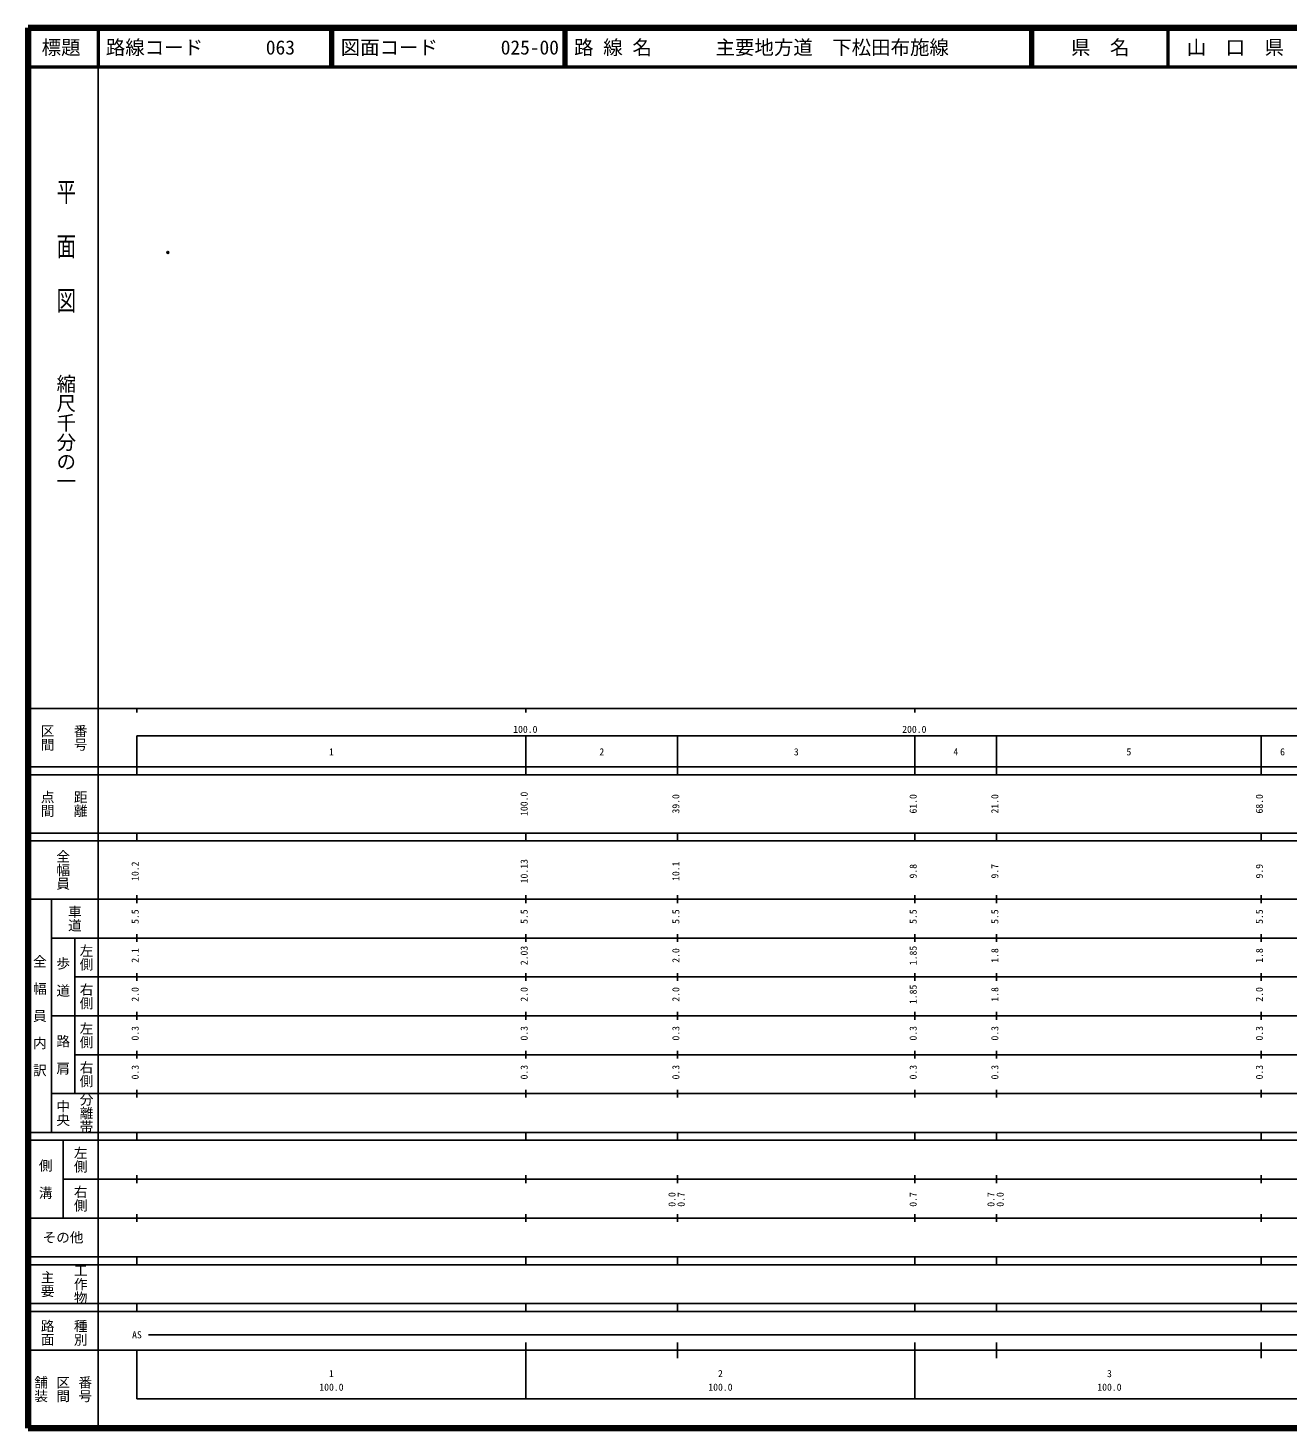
# Model space of a CAD drawing. Units: millimetres on the paper. Extents: x 40 to 680, y 20 to 380.
# Drawn here: x 40 to 363.9, y 20 to 380 of the extents above; entities that cross this region are included whole.
import ezdxf
from ezdxf.enums import TextEntityAlignment as Align

# ---------------------------------------------------------------- set-up
doc = ezdxf.new("R2010")
doc.units = ezdxf.units.MM
doc.header["$PDMODE"] = 32
doc.header["$PDSIZE"] = 0.5
doc.layers.add('M-OTRS', color=6, linetype='Continuous')
doc.layers.add('M-TTL-TXT', color=7, linetype='Continuous')
for name, color, linetype, lineweight in [('M-TTL', 2, 'Continuous', 140), ('M-TTL-BAND', 7, 'Continuous', 25), ('M-TTL-LINE', 7, 'Continuous', 50)]:
    doc.layers.add(name, color=color, linetype=linetype, lineweight=lineweight)
doc.styles.add('@ＭＳ ゴシック', font='')
doc.styles.add('ＭＳ ゴシック', font='')
doc.styles.get('@ＭＳ ゴシック').set_extended_font_data('@MS Gothic')
doc.styles.get('ＭＳ ゴシック').set_extended_font_data('MS Gothic')

msp = doc.modelspace()

# ---------------------------------------------------------------- linework, layer by layer
at = {"layer": 'M-OTRS'}
msp.add_point((75.971, 322.283), dxfattribs=at)
at = {"layer": 'M-TTL'}
for p, q in [((40, 380), (40, 20)), ((680, 380), (40, 380)), ((40, 20), (680, 20))]:
    msp.add_line(p, q, dxfattribs=at)
at = {"layer": 'M-TTL-BAND'}
for p, q in [((58, 370), (58, 20)), ((40, 205), (579, 205)), ((68, 205), (68, 204)), ((168, 205), (168, 204)), ((268, 205), (268, 204)), ((68, 198), (579, 198)), ((68, 198), (68, 188)), ((168, 188), (168, 198)), ((207, 188), (207, 198)), ((268, 188), (268, 198)), ((289, 188), (289, 198)), ((357, 188), (357, 198)), ((40, 190), (579, 190)), ((40, 188), (579, 188)), ((40, 173), (579, 173)), ((68, 171), (68, 173)), ((168, 171), (168, 173)), ((207, 171), (207, 173)), ((268, 171), (268, 173)), ((289, 171), (289, 173)), ((357, 171), (357, 173)), ((40, 171), (579, 171)), ((40, 156), (579, 156)), ((46, 96), (46, 156)), ((68, 155), (68, 157)), ((168, 155), (168, 157)), ((207, 155), (207, 157)), ((268, 155), (268, 157)), ((289, 155), (289, 157)), ((357, 155), (357, 157)), ((46, 146), (579, 146)), ((52, 146), (52, 106)), ((68, 145), (68, 147)), ((168, 145), (168, 147)), ((207, 145), (207, 147)), ((268, 145), (268, 147)), ((289, 145), (289, 147)), ((357, 145), (357, 147)), ((68, 135), (68, 137)), ((168, 135), (168, 137)), ((207, 135), (207, 137)), ((268, 135), (268, 137)), ((289, 135), (289, 137)), ((357, 135), (357, 137)), ((52, 136), (579, 136)), ((46, 126), (579, 126)), ((68, 125), (68, 127)), ((168, 125), (168, 127)), ((207, 125), (207, 127)), ((268, 125), (268, 127)), ((289, 125), (289, 127)), ((357, 125), (357, 127)), ((52, 116), (579, 116)), ((68, 115), (68, 117)), ((168, 115), (168, 117)), ((207, 115), (207, 117)), ((268, 115), (268, 117)), ((289, 115), (289, 117)), ((357, 115), (357, 117)), ((46, 106), (579, 106)), ((68, 105), (68, 107)), ((168, 105), (168, 107)), ((207, 105), (207, 107)), ((268, 105), (268, 107)), ((289, 105), (289, 107)), ((357, 105), (357, 107)), ((40, 96), (579, 96)), ((40, 94), (579, 94)), ((49, 94), (49, 74)), ((68, 94), (68, 96)), ((168, 94), (168, 96)), ((207, 94), (207, 96)), ((268, 94), (268, 96)), ((289, 94), (289, 96)), ((357, 94), (357, 96)), ((49, 84), (579, 84)), ((68, 83), (68, 85)), ((168, 83), (168, 85)), ((207, 83), (207, 85)), ((268, 83), (268, 85)), ((289, 83), (289, 85)), ((357, 83), (357, 85)), ((40, 74), (579, 74)), ((68, 73), (68, 75)), ((168, 73), (168, 75)), ((207, 73), (207, 75)), ((268, 73), (268, 75)), ((289, 73), (289, 75)), ((357, 73), (357, 75)), ((40, 64), (579, 64)), ((40, 62), (579, 62)), ((68, 62), (68, 64)), ((168, 62), (168, 64)), ((207, 62), (207, 64)), ((268, 62), (268, 64)), ((289, 62), (289, 64)), ((357, 62), (357, 64)), ((40, 52), (579, 52)), ((68, 50), (68, 52)), ((168, 50), (168, 52)), ((207, 50), (207, 52)), ((268, 50), (268, 52)), ((289, 50), (289, 52)), ((357, 50), (357, 52)), ((40, 50), (579, 50)), ((71, 44), (565, 44)), ((40, 40), (579, 40)), ((68, 40), (68, 27.5)), ((168, 27.5), (168, 42)), ((207, 38), (207, 42)), ((268, 27.5), (268, 42)), ((289, 38), (289, 42)), ((357, 38), (357, 42)), ((68, 27.5), (579, 27.5))]:
    msp.add_line(p, q, dxfattribs=at)
at = {"layer": 'M-TTL-LINE'}
for p, q in [((58, 380), (58, 370)), ((117.75, 380), (117.75, 370)), ((118.25, 380), (118.25, 370)), ((177.75, 380), (177.75, 370)), ((178.25, 380), (178.25, 370)), ((297.75, 380), (297.75, 370)), ((298.25, 380), (298.25, 370)), ((333, 380), (333, 370)), ((40, 370), (680, 370))]:
    msp.add_line(p, q, dxfattribs=at)

# ---------------------------------------------------------------- texts
at = {"layer": 'M-TTL-BAND', "style": '@ＭＳ ゴシック', "width": 1.4}
msp.add_text('平  面  図', height=3.666, rotation=270, dxfattribs=at).set_placement((49.777, 306.475), align=Align.MIDDLE_RIGHT)
at = {"layer": 'M-TTL-BAND', "style": '@ＭＳ ゴシック'}
msp.add_text('縮尺千分の一', height=3.666, rotation=270, dxfattribs=at).set_placement((49.777, 261.03), align=Align.MIDDLE_RIGHT)
for s, p in [('区間', (45, 197.5)), ('番号', (53.5, 197.5)), ('点間', (45, 180.5)), ('距離', (53.5, 180.5)), ('全幅員', (49, 163.5)), ('車道', (52, 151)), ('左側', (55, 141)), ('全\u3000幅\u3000員\u3000内\u3000訳', (43, 126)), ('歩\u3000道', (49, 136)), ('右側', (55, 131)), ('左側', (55, 121)), ('路\u3000肩', (49, 116)), ('右側', (55, 111)), ('分離帯', (55, 101)), ('中央', (49, 101)), ('左側', (53.5, 89)), ('側\u3000溝', (44.5, 84)), ('右側', (53.5, 79)), ('工作物', (53.5, 57)), ('主要', (45, 57)), ('路面', (45, 44.5)), ('種別', (53.5, 44.5)), ('舗装', (43.333, 30)), ('区間', (49, 30)), ('番号', (54.667, 30))]:
    msp.add_text(s, height=2.566, rotation=270, dxfattribs=at).set_placement(p, align=Align.MIDDLE_CENTER)
at = {"layer": 'M-TTL-BAND', "style": 'ＭＳ ゴシック'}
for s, p in [('100.0', (167.844, 198.195)), ('200.0', (267.844, 198.195)), ('1', (118, 192.405)), ('2', (187.5, 192.405)), ('3', (237.5, 192.405)), ('4', (278.5, 192.405)), ('5', (323, 192.405)), ('6', (362.5, 192.405)), ('AS', (68, 42.5)), ('1', (118, 32.523)), ('2', (218, 32.523)), ('3', (318, 32.523)), ('100.0', (118, 29.033)), ('100.0', (218, 29.033)), ('100.0', (318, 29.033))]:
    msp.add_text(s, height=1.833, dxfattribs=at).set_placement(p, align=Align.BOTTOM_CENTER)
for s, p in [('100.0', (169, 180.5)), ('39.0', (208, 180.5)), ('61.0', (269, 180.5)), ('21.0', (290, 180.5)), ('68.0', (358, 180.5)), ('10.13', (169, 163.174)), ('10.2', (69, 163.174)), ('10.1', (208, 163.174)), ('9.8', (269, 163.174)), ('9.7', (290, 163.174)), ('9.9', (358, 163.174)), ('5.5', (69, 151.5)), ('5.5', (169, 151.5)), ('5.5', (208, 151.5)), ('5.5', (269, 151.5)), ('5.5', (290, 151.5)), ('5.5', (358, 151.5)), ('2.1', (69, 141.5)), ('2.03', (169, 141.5)), ('2.0', (208, 141.5)), ('1.85', (269, 141.5)), ('1.8', (290, 141.5)), ('1.8', (358, 141.5)), ('2.0', (69, 131.5)), ('2.0', (169, 131.5)), ('2.0', (208, 131.5)), ('1.85', (269, 131.5)), ('1.8', (290, 131.5)), ('2.0', (358, 131.5)), ('0.3', (69, 121.5)), ('0.3', (169, 121.5)), ('0.3', (208, 121.5)), ('0.3', (269, 121.5)), ('0.3', (290, 121.5)), ('0.3', (358, 121.5)), ('0.3', (69, 111.5)), ('0.3', (169, 111.5)), ('0.3', (208, 111.5)), ('0.3', (269, 111.5)), ('0.3', (290, 111.5)), ('0.3', (358, 111.5)), ('0.0', (207, 78.764)), ('0.7', (209.37, 78.764)), ('0.7', (269, 78.764)), ('0.7', (289, 78.764)), ('0.0', (291.37, 78.764))]:
    msp.add_text(s, height=1.833, rotation=90, dxfattribs=at).set_placement(p, align=Align.BOTTOM_CENTER)
msp.add_text('その他', height=2.566, dxfattribs=at).set_placement((49, 69), align=Align.MIDDLE_CENTER)
at = {"layer": 'M-TTL-TXT', "style": 'ＭＳ ゴシック'}
for s, p in [('標題', (48.5, 375)), ('県\u3000名', (315.625, 375)), ('山\u3000口\u3000県', (350.375, 375))]:
    msp.add_text(s, height=3.666, dxfattribs=at).set_placement(p, align=Align.MIDDLE_CENTER)
for s, p in [('路線コード', (60, 375)), ('063', (101.142, 375)), ('図面コード', (120.38, 375)), ('025-00', (161.521, 375)), ('路 線 名', (180.38, 375)), ('主要地方道\u3000下松田布施線', (216.734, 375))]:
    msp.add_text(s, height=3.666, dxfattribs=at).set_placement(p, align=Align.MIDDLE_LEFT)

doc.saveas('drawing.dxf')
